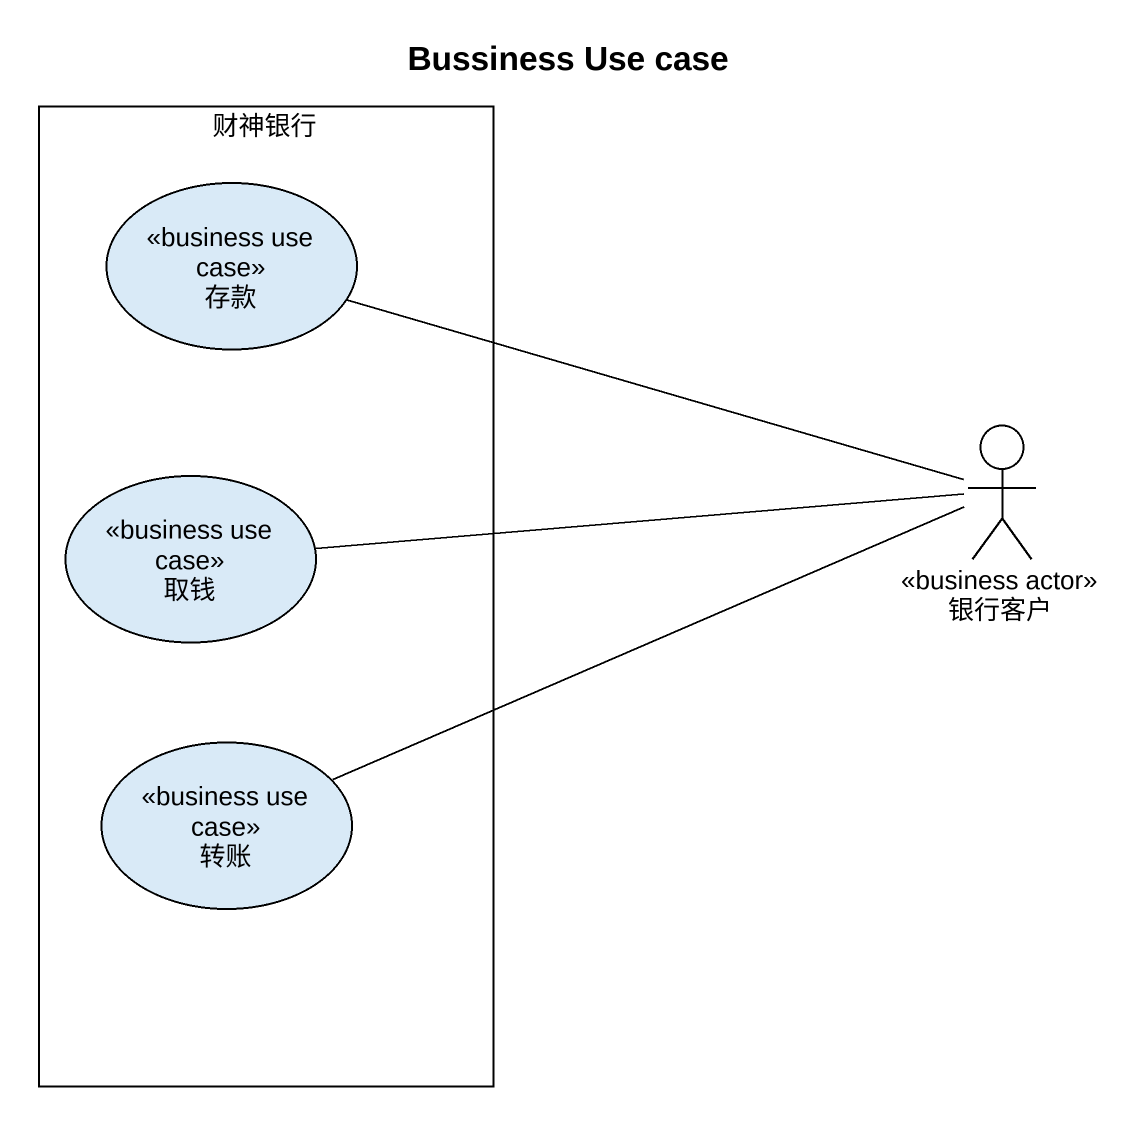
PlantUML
@startuml
title Bussiness Use case
rectangle 财神银行 {
  usecase 存款 <<business use case>>
  usecase 取钱 <<business use case>>
  usecase 转账 <<business use case>>
}
actor 银行客户 <<business actor>>
银行客户 -left- 存款
银行客户 -left- 取钱
银行客户 -left- 取钱
银行客户 -left- 转账
@enduml
